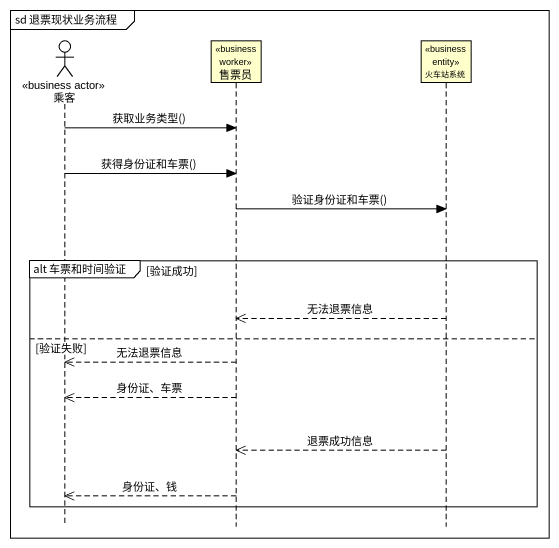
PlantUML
@startuml
mainframe sd 退票现状业务流程
hide footbox
actor 乘客 <<business actor>>
participant 售票员 <<business worker>>
participant 火车站系统 <<business entity>>

乘客 -> 售票员 : 获取业务类型()
乘客 -> 售票员 : 获得身份证和车票()
售票员 -> 火车站系统 : 验证身份证和车票()
group alt 车票和时间验证 [验证成功]
  火车站系统 -->> 售票员 : 无法退票信息
else 验证失败
  售票员 -->> 乘客 : 无法退票信息
  售票员 -->> 乘客 : 身份证、车票
  火车站系统 -->> 售票员 : 退票成功信息
  售票员 -->> 乘客 : 身份证、钱
end
@enduml
